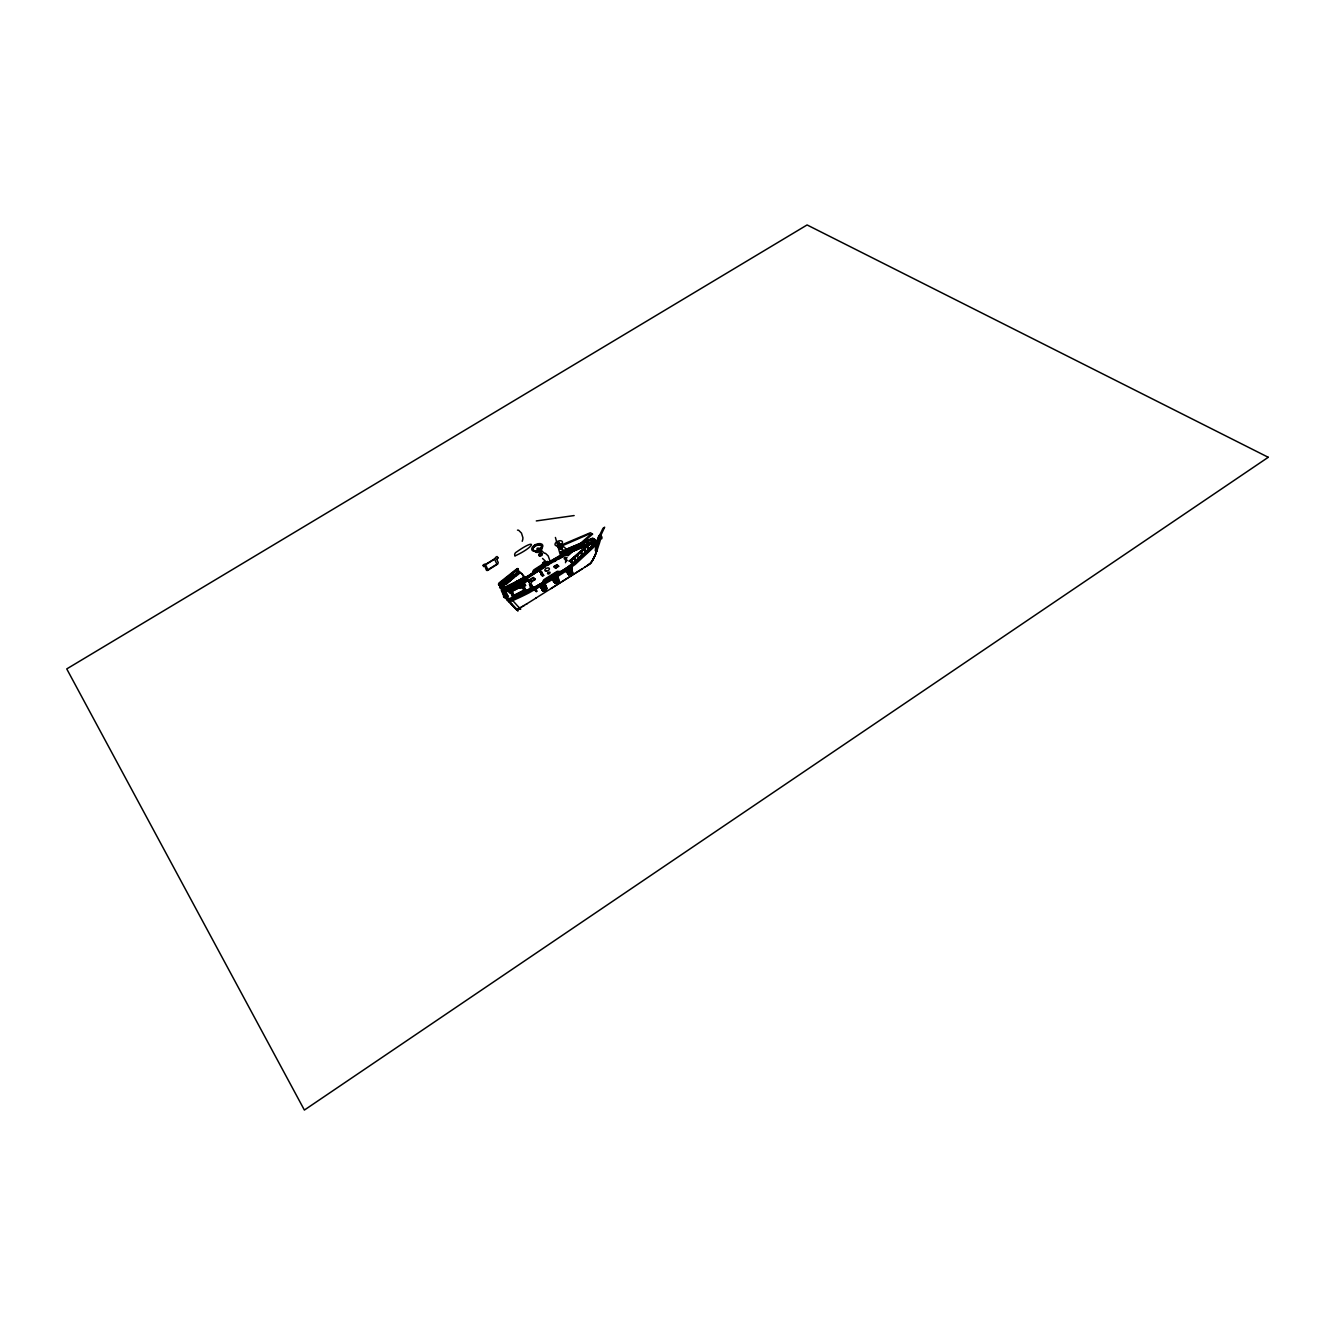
<?xml version="1.0" encoding="UTF-8"?>
<svg xmlns="http://www.w3.org/2000/svg" width="1335" height="1335" viewBox="0 0 1335 1335"><rect width="100%" height="100%" fill="white"/><g stroke="black" fill="none" stroke-linecap="round" stroke-linejoin="round"><path stroke-width="1.5" d="M509.019 589.286L508.468 589.519A27.05 15.486 -25 0 1 507.183 590.07L504.263 589.286M498.606 584.43L498.94 583.028L515.627 569.828A21.861 12.632 -24.5 0 1 516.478 569.194L516.595 569.111A8.577 4.923 -24.6 0 1 517.179 568.71L517.663 568.543A1.719 0.985 -24.6 0 1 518.197 568.877L517.513 569.678A28.285 16.421 -24.5 0 0 516.311 570.512L515.944 570.796A76.028 44.973 -24.2 0 0 511.906 573.917L508.952 576.336A96.42 53.283 -25.5 0 1 506.799 578.055L500.308 583.228L500.942 584.997A48.561 27.918 -24.1 0 0 501.91 586.198L503.445 587.567A3.454 2.002 -25 0 0 503.846 587.7L508.635 585.932A101.66 56.27 -24.9 0 0 512.39 584.079A69.203 38.849 -24.9 0 0 514.809 582.828L525.589 577.187A1.836 1.068 -24.6 0 1 526.257 577.154L514.826 583.846A70.805 39.733 -24.8 0 1 512.456 584.98L504.647 588.501A2.286 1.318 -25.1 0 1 504.179 588.652C496.32 583.962 519.532 576.386 519.999 572.148L519.031 571.413L507.166 580.441M500.575 585.631L499.44 584.78M528.96 590.02L528.86 589.269A2.887 2.336 -29.3 0 0 528.326 589.519L527.826 590.737A2.169 1.752 -29.2 0 1 526.908 591.288L526.691 591.538M596.895 545.598L596.895 544.463L596.645 550.42A14.602 11.498 -48.1 0 1 596.528 551.121L595.927 553.408A19.608 15.469 -48.1 0 1 595.577 554.309A29.22 23.129 -47.9 0 1 595.16 555.327L593.241 558.764L594.876 555.944A32.724 25.916 -47.8 0 0 595.577 554.309L595.794 553.741M514.175 596.778L511.472 590.587L521.368 585.715C529.544 592.94 521.902 591.789 523.02 591.689M518.297 583.195L516.678 583.979L517.529 582.794A1.702 1.285 -59.8 0 0 518.013 581.993L518.13 581.81M523.52 592.573L521.918 593.691L530.028 589.336L527.926 591.021A2.169 1.752 -29.2 0 1 527.025 591.505L524.855 592.74M515.327 596.495L516.478 595.577M588.919 542.761L587.5 542.978M504.68 592.022L505.281 593.558A20.793 12.065 -24.7 0 0 505.982 594.359L506.849 595.243A27.718 16.087 -24.5 0 0 507.734 596.011L506.666 597.162C508.335 593.324 497.621 591.205 503.328 589.152M521.885 594.108L521.284 594.392A137.588 75.745 -24.8 0 1 517.146 596.378L510.37 598.964M515.977 596.027L516.094 596.311A2.069 1.669 -28.6 0 1 515.944 596.795L510.437 599.515L507.517 599.148M578.722 546.582L580.208 546.566L579.24 545.815M575.702 548.385L574.167 548.101M596.879 546.683L596.795 548.668A23.129 18.256 -47.9 0 1 596.645 550.42A14.668 11.564 -48.1 0 1 596.511 551.221L595.927 553.408M541.977 574.784L539.607 570.279L541.209 572.331A5.857 1.101 58 0 1 541.76 573.483L541.86 573.733A25.482 4.823 57.8 0 0 542.11 574.317L542.611 575.418L541.91 574.451A25.482 4.823 57.8 0 1 541.66 573.85L541.559 573.616A5.857 1.101 58 0 0 541.059 572.548L539.574 570.879M513.308 587.283L513.524 586.249M522.235 580.508L526.123 576.837A1.836 1.068 -24.6 0 0 525.439 576.87L515.026 582.31A48.761 27.601 -24.9 0 1 512.84 583.445L509.102 585.314A8.861 5.14 -24.9 0 0 507.934 585.998C508.969 593.641 523.303 580.191 527.742 579.44L532.732 589.219L513.007 598.914M523.854 586.048L523.921 586.466A10.063 8.16 -29.7 0 0 524.104 586.983L524.238 587.3A15.319 12.432 -29.9 0 0 524.638 588.184L524.839 588.551A12.632 10.246 -28.7 0 1 525.206 589.302A12.632 10.246 -28.7 0 1 525.656 590.12L525.022 591.572L517.947 595.06A25.131 20.209 -28.9 0 0 516.511 595.827L515.761 596.111M524.321 586.866L524.388 587.283A10.063 8.16 -29.7 0 0 524.572 587.8L524.688 588.118A15.336 12.432 -29.9 0 0 525.106 589.002L524.805 590.587L517.496 594.242A25.115 20.209 -28.9 0 0 516.044 594.993L515.293 595.427A12.415 10.096 -28.7 0 1 513.841 596.178L513.574 596.244A1.719 1.385 -28.7 0 1 512.69 596.294L512.34 596.044A7.025 5.69 -28.9 0 1 511.806 594.959L511.956 594.959M502.911 586.449L503.395 585.314A3.471 2.637 -59.4 0 1 504.146 584.647C508.368 585.948 518.147 568.209 522.018 574.2A9.345 5.39 -24.4 0 0 522.302 574.667L523.253 575.702A33.859 19.574 -25.3 0 1 524.038 576.67L522.652 578.923A29.253 16.704 -24.7 0 1 521.117 579.807L515.343 582.995A48.744 27.601 -24.9 0 1 513.157 584.129L509.419 585.998A8.861 5.14 -24.9 0 0 508.251 586.682C506.115 589.202 512.59 590.521 513.775 587.5M542.144 573.633L540.592 572.181L542.177 573.7A12.082 2.286 57.9 0 1 541.61 572.465L541.476 572.148A9.662 1.819 57.9 0 1 541.276 571.647L540.074 570.779L540.658 571.947A9.662 1.819 57.9 0 0 540.909 572.415L541.059 572.798A12.082 2.27 57.9 0 0 541.576 573.933L542.527 574.451M515.11 584.496L515.977 585.281L516.144 583.929A12.299 9.328 -60 0 0 517.363 582.995L517.346 583.061M563.887 553.908C566.741 553.574 561.334 555.827 562.719 554.242M521.534 593.174L519.499 595.06A65.549 37.196 -24.9 0 1 516.762 596.445L512.824 597.763M520.433 593.975L521.351 593.14M515.026 585.147L518.047 583.378M515.861 584.68L515.577 585.181A4.205 2.436 -24.8 0 0 514.526 585.664L514.659 585.881A4.205 2.436 -24.8 0 1 515.711 585.498L527.375 579.924L506.249 590.721A2.753 1.602 -25 0 1 505.514 590.754L501.276 586.949A2.47 1.418 -25.1 0 1 501.476 586.315C507.016 584.313 516.178 569.177 521.718 573.516A9.345 5.39 -24.4 0 0 522.002 573.983L522.936 575.035A33.876 19.558 -25.3 0 1 523.737 575.986L522.352 578.239A29.253 16.688 -24.7 0 1 520.817 579.123L514.676 582.511A69.203 38.832 -24.9 0 1 512.239 583.762A101.677 56.27 -24.9 0 1 508.485 585.614L503.829 587.417A3.454 2.002 -25 0 1 503.295 587.25L502.06 586.516A48.561 27.918 -24.1 0 1 501.059 585.448L500.458 583.545L506.95 578.372A96.404 53.3 -25.5 0 0 509.102 576.653L512.056 574.234A76.028 44.989 -24.2 0 1 516.078 571.113L516.445 570.829A28.285 16.421 -24.5 0 1 517.646 569.995L518.38 569.327A1.719 0.985 -24.6 0 0 517.897 568.877L517.396 568.977A8.577 4.923 -24.6 0 0 516.745 569.428A21.844 12.632 -24.5 0 0 515.777 570.145L498.606 584.313M496.904 559.332L496.987 559.765A9.796 7.893 -45.7 0 0 497.171 560.266L497.304 560.583A14.902 11.998 -46 0 0 497.705 561.451L497.905 561.818A12.315 9.929 -44.8 0 1 498.255 562.569L497.721 564.071L491.28 568.076A24.497 19.574 -44.7 0 0 489.962 568.927L489.277 569.411A12.098 9.779 -44.9 0 1 487.942 570.262L487.709 570.362A1.669 1.352 -44.8 0 1 486.874 570.462L486.641 570.329M592.924 540.224L569.327 561.151L593.908 540.441L591.772 538.789L593.124 540.859L591.639 540.375M593.191 541.96L594.893 541.092A4.405 2.553 -22.9 0 1 595.811 540.892L597.179 542.077A4.405 2.536 -23 0 1 596.745 542.711L595.243 544.229M594.793 541.927L594.409 541.376M594.375 544.079L596.712 541.259L596.445 548.752A18.89 14.902 -48 0 1 596.178 551.305A15.152 11.948 -48.1 0 1 595.443 553.925L595.26 554.392A28.235 22.328 -47.9 0 1 594.793 555.51L594.476 556.228M590.571 544.513L592.139 544.363L590.604 544.046M588.668 547.7L587.233 547.7L588.051 546.849M519.465 593.708L518.564 594.993L519.232 594.325M521.434 581.025L522.803 580.525M546.332 588.935L544.88 588.368L543.695 590.27L545.314 590.888L546.566 588.835L544.413 589.386L545.314 590.571L546.382 588.952L544.864 590.754L544.213 589.286L546.415 589.119M581.977 553.558L581.71 552.657M585.614 550.053L584.53 550.738L584.246 549.77M535.085 587.784L522.519 593.891L521.551 593.024M577.805 556.862L577.271 556.011M556.745 583.045C560.083 579.34 556.778 584.713 557.229 581.509C562.118 580.725 552.823 584.73 557.863 582.394M574.551 559.565L574.317 558.497M575.619 559.181L574.267 558.547M570.646 561.768L571.013 562.285M572.264 561.801L570.996 561.251M569.778 574.267C570.429 571.347 568.877 575.852 571.213 574.617C575.552 569.144 564.638 576.32 566.307 570.412L570.212 567.959C573.8 570.329 566.224 570.596 567.992 573.967M571.38 573.9L570.112 574.117L572.198 573.032M512.256 587.7L512.156 586.632A19.024 10.997 -24.5 0 1 511.739 586.065L511.705 585.998M571.38 574.083C567.926 575.402 574.267 571.497 570.696 572.915M571.714 569.528L571.914 571.463L569.644 574.284L571.747 573.933L572.081 572.415L570.879 572.798M527.876 590.203L528.443 589.72A2.887 2.336 -29.3 0 1 528.977 589.486L528.994 589.252M544.079 590.17C547.667 586.616 543.629 592.974 544.279 589.202M503.929 596.261L504.163 596.611A20.592 11.948 -24.7 0 0 504.547 596.995L508.852 600.383L513.074 598.864M541.943 573.766L541.693 572.882M556.595 579.49L556.061 580.491M556.478 582.878L556.595 582.127M526.874 579.29L525.356 579.006M556.261 582.861C556.228 578.773 560.884 582.01 557.012 583.078M526.507 591.372L527.025 590.554M568.443 570.879L568.51 572.181M518.581 571.013L518.214 571.413M570.012 570.579L570.279 571.046M514.192 585.347L515.477 584.396A24.931 18.69 -59.3 0 0 514.242 585.297L510.421 588.051L511.121 589.553L520.95 584.747L520.333 582.894L510.12 587.717M504.196 584.697L501.793 586.983A2.47 1.418 -25.1 0 0 501.593 587.634L505.832 591.438L528.66 580.341M505.731 589.82L504.88 588.952M508.184 578.973L508.018 577.888M550.037 578.489L526.658 591.672L510.02 599.231A7.409 4.322 -25.2 0 0 509.386 599.081L509.236 598.914A25.482 14.819 -24.6 0 1 508.168 598.013C506.299 593.858 502.728 595.41 506.466 598.514M516.094 596.361L515.977 596.144A2.069 1.669 -28.6 0 1 515.827 596.578L515.894 596.912M597.196 546.032L597.379 544.83A5.824 4.572 -48.8 0 1 597.613 543.996L598.113 542.811A7.943 6.258 -48.7 0 0 598.714 540.859A5.757 4.539 -48.7 0 0 598.764 540.391L599.966 536.703A2.336 1.836 -49 0 1 600.55 536.42L601.735 536.737A4.022 3.171 -48.9 0 1 601.968 537.07L601.818 538.639L600.383 539.073A2.753 2.169 -48.9 0 1 600.433 539.69L599.281 543.645A36.813 28.602 -49.4 0 0 598.614 545.581L596.595 551.772L596.545 550.087A26.934 21.01 -49.2 0 1 596.895 547.901L596.929 547.7A15.069 11.881 -48.3 0 0 597.129 546.599M566.808 551.872L565.322 552.273L568.042 552.106M595.71 545.347L597.212 543.829A4.405 2.536 -23 0 0 597.646 543.195L596.845 542.761L596.895 544.53L596.478 541.059L596.862 543.161L594.993 545.03A126.341 69.77 -24.3 0 1 593.04 546.933L577.187 561.267L564.705 570.479A215.119 114.66 -24.7 0 1 555.16 576.553L528.51 591.722A136.721 75.344 -24.7 0 1 517.763 596.979L509.369 600.433L509.82 599.665M518.013 595.427L517.98 594.392M503.529 595.176L503.545 596.561L507.484 599.432M516.745 595.961L517.763 595.76M498.472 584.079L498.956 584.897M571.363 574.217L571.964 572.882M580.675 552.89L581.192 553.775M506.299 582.661L508.234 581.125A96.287 53.35 -25.5 0 0 510.387 579.423L513.341 577.004A75.928 45.04 -24.2 0 1 517.363 573.866L517.73 573.599A28.252 16.437 -24.5 0 1 518.914 572.748L519.615 571.964A1.719 0.985 -24.7 0 0 519.165 571.647L518.664 571.747A8.561 4.939 -24.6 0 0 518.013 572.198L517.897 572.264A21.827 12.649 -24.5 0 0 517.045 572.915L500.275 586.215L499.991 587.767A20.659 11.915 -24.7 0 0 500.391 588.168L504.83 591.555A5.907 3.404 -25.1 0 0 506.633 590.938L511.806 588.735M554.709 580.024L555.577 578.889M568.493 571.03L568.076 572.131M510.02 599.231L509.703 598.38M515.477 596.211L515.711 596.111A12.415 10.096 -28.7 0 1 514.292 596.995M528.777 590.254L528.793 590.137A1.886 1.519 -29.3 0 0 530.145 589.619L531.347 589.202M539.69 570.262L545.381 566.424M509.286 578.539L508.018 577.921M499.373 585.214L500.775 584.713M514.292 586.949L514.225 586.866A1.869 1.418 -60 0 0 515.293 585.898L515.093 584.864L511.372 588.051M517.112 581.409L517.096 581.476A1.702 1.285 -59.8 0 1 516.628 582.277L516.545 582.36A12.299 9.328 -60 0 1 515.227 583.395L514.693 583.779M515.544 585.381L516.311 584.446M561.635 553.491C566.741 554.275 560.567 552.907 566.707 552.506M601.284 537.621L600.233 538.405L601.084 537.755M547.45 573.182C548.168 576.286 552.657 570.379 548.084 572.515M546.165 589.569L544.263 590.637M510.27 599.448L509.386 598.631M525.439 591.171L525.606 590.921A3.471 2.82 -29.2 0 1 526.39 590.254M541.61 573.583C538.589 568.226 541.726 574 541.426 573.199C541.426 572.882 540.542 571.046 540.992 573.316M517.746 594.709L518.831 594.125M522.219 541.276L522.636 539.974A9.145 7.376 -46.5 0 0 522.886 537.621L521.484 533.116L518.698 530.312A4.205 3.388 -46.8 0 0 517.496 530.145M520.967 593.875L520.75 594.259A2.603 2.119 -28.9 0 1 519.232 594.976L519.348 595.176A2.603 2.119 -28.9 0 0 520.8 594.509L520.967 594.325M508.652 600.566C501.91 600.8 521.017 598.364 523.554 592.89M527.909 590.521L527.358 591.322A150.087 82.186 -24.8 0 1 524.355 592.873L523.053 593.524M541.042 572.064L540.408 572.498M541.61 573.466L540.708 572.632A9.662 1.819 57.9 0 1 540.525 572.114L540.859 572.715M524.321 592.423L524.355 592.339A3.922 3.187 -29.1 0 0 526.107 591.605L525.99 591.372M511.388 587.851L512.506 587.45L510.988 586.165A14.668 8.494 -25.2 0 0 510.738 585.798L509.519 585.948M539.841 550.12L537.204 550.788M569.995 550.053L571.363 550.554M561.651 553.524L563.17 553.474M540.742 572.398L540.391 571.23M532.765 588.134L532.365 588.652M575.602 559.231L574.768 559.599M594.726 556.278L594.242 557.279M510.688 588.051L512.306 587.867L505.264 590.504A3.454 2.002 -25 0 1 504.747 590.337L503.345 589.286A48.494 27.952 -24.1 0 1 502.361 588.218L501.743 586.299L507.7 581.593M483.237 565.439L483.554 566.591A4.522 3.655 -44.8 0 0 484.121 566.257L484.238 566.19M509.62 580.074L508.652 579.79L510.571 579.307M514.292 577.204L514.325 577.12A2.536 1.919 -59.9 0 1 516.278 575.352M594.092 557.596L593.574 558.597M508.935 591.105L509.236 592.256A4.639 3.771 -28.6 0 0 509.853 591.972L509.987 591.906M509.386 591.922L509.686 593.09A4.639 3.771 -28.6 0 0 510.304 592.79L510.437 592.74M512.974 597.112L512.356 597.179M600.833 537.421L600.817 536.086A4.022 3.171 -48.9 0 0 600.6 535.736L599.415 535.435A2.336 1.836 -49 0 0 598.831 535.702L597.613 539.407A5.74 4.539 -48.7 0 1 597.563 539.874A7.927 6.258 -48.7 0 1 596.962 541.81L596.478 543.011A5.807 4.572 -48.8 0 0 596.244 543.829L595.977 545.598A15.052 11.881 -48.3 0 1 595.794 546.699L595.76 546.899A26.917 21.01 -49.2 0 0 595.41 549.086L595.41 550.771L597.479 544.58A36.779 28.602 -49.4 0 1 598.147 542.644L599.298 538.689A2.753 2.169 -48.9 0 0 599.248 538.072L600.149 536.637M593.174 558.881L593.224 558.798A27.034 21.377 -47.8 0 1 592.273 560.5L592.156 560.683A27.317 21.61 -47.8 0 1 591.238 562.118L591.121 562.285A10.513 8.26 -47.9 0 1 590.187 563.52M593.524 558.697L593.508 558.731A27.034 21.36 -47.9 0 1 592.64 560.316L592.506 560.5A27.317 21.594 -47.9 0 1 591.605 561.935L591.455 562.152A13.133 10.33 -48 0 1 590.988 562.786L584.647 567.342M533.75 587.951L533.866 586.983M510.721 588.134L511.539 587.45M584.73 544.78L583.328 544.713M544.53 589.269L544.279 590.17M577.287 556.044L578.038 555.677M525.072 592.506L532.248 588.051M503.929 595.36L504.88 594.642M532.098 585.781L530.012 586.816M526.858 591.322L533.299 588.518L533.666 587.166M533.633 588.118L534.968 587.567M591.171 562.235L591.605 561.935A28.302 22.378 -47.8 0 0 592.623 560.299A26.934 21.293 -47.9 0 0 593.508 558.731M506.032 596.778L506.149 596.445A7.359 4.272 -25.3 0 0 505.965 595.927M542.711 587.216L542.227 588.051M556.578 581.843L557.813 580.825M513.391 586.699L514.609 585.748M508.435 589.402L509.92 588.702A101.543 56.337 -24.9 0 0 513.675 586.866L514.125 587.317M596.361 541.059L592.473 541.943L593.324 542.394M515.143 596.144L516.278 595.543M578.556 558.531L596.328 542.11L594.526 543.912A126.391 69.737 -24.3 0 1 592.556 545.815L589.186 548.985M505.648 589.886L504.964 589.953A25.582 14.768 -24.5 0 1 504.013 589.152L503.479 588.635M570.128 572.915L571.997 572.381M519.248 582.744L518.798 583.228A4.022 3.037 -60.2 0 1 518.297 583.695L518.08 583.579M494.834 558.531L495.218 558.03A5.106 4.105 -45.4 0 1 496.169 556.962A3.404 2.737 -45.4 0 1 497.104 556.545L498.189 557.83M531.714 588.902L531.58 588.985A3.354 2.72 -29.4 0 1 530.896 589.236L529.928 589.085M522.719 580.274L524.121 578.739M513.675 596.411L513.708 596.378A1.952 1.585 -28.6 0 1 512.924 596.879M505.097 595.443L503.929 597.346L505.03 597.546M514.592 584.88L515.811 584.513M588.718 542.21L587.367 542.711M522.202 585.848L522.552 585.464A5.24 4.255 -29.3 0 1 523.604 584.48A3.504 2.837 -29.3 0 1 524.622 584.129L525.74 585.464M509.503 598.848L511.539 599.065M526.724 579.59L525.923 579.757M505.514 595.66L505.631 595.41A7.359 4.272 -25.3 0 0 505.431 594.826M531.864 589.085L531.697 589.202A3.354 2.72 -29.4 0 1 531.013 589.453L530.896 589.236M525.289 584.647L524.288 583.278A3.488 2.837 -29.3 0 0 523.186 583.695A5.24 4.255 -29.3 0 0 522.102 584.647L521.568 585.197M594.793 544.647L574.751 563.27M595.277 545.765L575.252 564.388L565.206 571.597A215.035 114.727 -24.7 0 1 555.66 577.671L529.01 592.84A136.654 75.377 -24.7 0 1 518.264 598.097C516.762 598.647 507.433 603.654 508.251 600.783M592.89 545.448L590.053 548.068M595.493 543.712L596.812 541.66M565.823 561.434L565.489 562.702M590.42 547.75L571.997 564.021A54.218 30.838 -24 0 1 568.042 566.908L543.228 582.594A137.839 75.861 -24.7 0 1 537.588 585.831L531.03 589.369M583.679 553.942L586.082 551.722M585.614 552.156L587.166 550.738M595.093 544.079L569.161 567.141L521.651 594.876M583.829 553.791L579.891 557.379M580.491 556.828L577.538 559.515M578.739 558.43L566.274 568.426M529.628 584.897L529.628 584.897A18.94 11.014 -24.2 0 0 530.012 585.448L529.845 585.097A18.94 11.014 -24.2 0 1 529.511 584.647L529.745 584.68A4.189 2.436 -24.5 0 1 530.763 584.179L531.247 584.346A14.602 8.494 -24.8 0 1 531.514 584.713L531.697 584.98M569.177 560.8L570.412 561.117L594.843 539.507L592.673 538.139L565.94 549.453M569.327 561.151L570.579 561.468L594.843 539.507M514.409 585.748L514.459 585.982A19.007 11.014 -24.5 0 0 514.776 586.432L515.043 586.783A19.007 11.014 -24.5 0 1 514.609 586.315L514.626 585.898M517.012 585.398L517.112 585.331A4.205 2.436 -24.8 0 1 518.13 584.813L518.614 584.98A14.652 8.494 -25.1 0 1 518.881 585.347L518.931 585.431M575.085 561.718L571.597 564.688A46.391 26.483 -24 0 0 573.766 562.869M508.118 586.198L508.234 586.132A4.222 2.436 -25 0 1 509.252 585.614L509.736 585.781A14.685 8.494 -25.3 0 1 509.987 586.148L510.637 587.116M509.119 586.215L509.236 586.132A4.222 2.436 -24.9 0 1 510.254 585.631L512.306 584.663A70.822 39.733 -24.8 0 0 514.676 583.529L521.451 580.074M509.286 586.566L509.403 586.482A4.222 2.436 -24.9 0 1 510.421 585.965L510.905 586.148A14.668 8.494 -25.2 0 1 511.155 586.516L509.252 588.034M511.705 585.831L511.822 585.748A4.205 2.436 -24.9 0 1 512.84 585.247L513.324 585.414A14.668 8.494 -25.2 0 1 513.574 585.781L514.225 586.866M511.872 586.182L511.973 586.098A4.205 2.436 -24.9 0 1 513.007 585.581L513.474 585.765A14.668 8.494 -25.2 0 1 513.741 586.132L513.741 586.432M529.945 589.052L530.212 589.82A1.886 1.519 -29.3 0 1 528.96 590.37M520.834 581.676L520.55 581.593A3.888 2.937 -60.3 0 1 519.866 582.11L519.699 582.06M509.703 599.265L508.852 599.115M590.02 563.837L588.184 565.022M505.798 594.726L504.513 596.278M512.29 590.087L513.741 588.885M575.485 562.719L572.481 565.139A54.184 30.855 -24 0 1 568.543 568.026L543.745 583.712A137.789 75.911 -24.7 0 1 538.088 586.949L510.704 600.55M512.106 578.055L512.99 577.287A2.653 2.019 -59.9 0 0 513.374 576.687L513.424 576.603A2.536 1.919 -59.9 0 1 515.36 574.834M513.024 578.589L513.908 577.821A2.653 2.019 -59.9 0 0 514.275 577.204M522.536 580.758L520.483 582.11M497.872 558.113L497.555 558.364A1.836 1.485 -45.4 0 0 496.787 559.131M514.976 587.15L521.902 581.659A114.343 69.303 -23.8 0 1 525.84 578.722L526.057 578.572M511.005 586.616L513.341 584.78A24.914 18.69 -59.3 0 1 514.292 584.062M494.501 558.881L488.844 562.436M506.482 580.975L505.898 581.459A66.7 39.433 -24.5 0 0 504.129 582.911L502.394 584.396A11.097 6.425 -25 0 0 499.574 587.233M510.738 580.425L509.386 581.509M513.942 584.196L509.236 587.867A69.871 41.585 -24.5 0 0 508.802 588.218M512.824 587.967L513.741 587.75A70.722 39.783 -24.8 0 0 516.111 586.616L527.542 579.941A1.836 1.068 -24.6 0 0 526.858 579.974L515.427 585.915M518.147 585.314L522.135 582.177A114.309 69.303 -23.8 0 1 526.09 579.256L539.607 570.128M511.171 587.433L510.804 588.101M520.7 582.227L516.695 585.398M507.884 588.551L513.358 584.279M504.864 596.178L505.998 596.662A41.502 24.047 -24.3 0 0 506.566 597.079M518.414 585.347L524.071 581.009L523.103 580.258L515.093 586.315M514.926 583.445L517.813 583.211M512.907 587.917L512.423 586.983M516.161 585.698L528.226 576.803A153.725 94.635 -23.5 0 1 533.449 573.232L556.144 559.231M570.829 565.272L570.763 565.339A35.11 20.142 -23.9 0 1 569.244 566.44L569.244 566.44A33.475 19.207 -23.8 0 0 570.546 565.489L570.98 565.156M596.511 541.493L572.765 551.355A66.917 39.683 -23.5 0 0 569.06 553.04L547.3 565.222M520.85 583.645L518.431 585.114A4.205 2.436 -24.8 0 0 517.796 585.381M520.767 581.142L522.285 580.041M556.895 581.125L558.33 581.209M524.071 578.672L521.384 580.692M522.853 581.025L524.588 579.774M525.907 578.589L545.147 565.89M512.473 597.396L513.141 597.112A1.719 1.385 -28.7 0 0 514.025 597.062L514.275 596.979M526.34 578.539L543.479 567.091M534.784 587.567L533.75 586.783M525.823 577.421L524.939 577.871L527.592 576.186M525.206 577.972L544.229 565.256M571.964 562.252L570.729 562.035M589.836 563.987L588.768 564.655M526.891 576.82L541.86 566.808M519.932 581.659L518.731 581.91A1.786 1.352 -60.3 0 0 519.348 581.509L520.283 581.092M568.159 567.125L563.704 570.095M524.939 584.914L524.672 585.08A1.886 1.535 -29.3 0 0 523.737 585.831M525.406 585.731L525.055 585.948A1.886 1.535 -29.3 0 0 524.204 586.649M546.449 565.156L550.804 562.352L547.016 565.69M513.074 586.249L513.324 586.132M555.293 575.735L561.184 572.048L555.877 576.286M545.598 566.607L533.666 573.866M553.741 576.753L552.123 577.821M554.325 577.304L543.896 583.662M521.267 585.431L512.156 589.87A2.687 2.186 -28.7 0 1 511.372 589.953L511.288 589.97A2.57 2.086 -28.6 0 0 508.752 590.988M521.735 586.249L518.748 587.684L521.618 586.098L521.301 585.147L515.076 588.451M541.059 568.66L542.678 567.609M517.196 582.894L516.728 581.359M566.374 568.293L561.201 571.68M550.487 578.873L543.278 583.061M540.258 569.177L533.099 573.316M587.417 565.523L588.551 564.839M541.776 566.674L543.495 565.556M545.648 564.355L548.351 562.636M586.432 566.157L587.784 565.339M581.71 569.194L585.715 566.624M564.171 569.711L559.749 572.582M550.971 588.585L581.76 569.127M535.685 598.23L582.127 568.927M526.257 604.171L536.053 598.047M549.202 562.102L555.477 558.264M542.561 576.103L543.662 575.418L542.327 573.917C539.407 574.701 544.63 577.371 541.226 574.601M553.958 566.524L555.527 567.992L558.547 566.09L555.677 568.36L553.958 566.524L556.962 564.638L558.547 566.09M554.092 578.072L556.712 576.436C562.002 579.14 552.557 586.265 552.773 578.906L554.442 582.41M542.16 590.07L540.959 587.133L545.014 584.58L546.082 585.848L547 588.618L542.945 591.155L540.508 586.599C541.426 592.339 549.102 587.517 544.446 584.113L547 588.618M553.241 579.44L557.279 576.904L558.347 578.155L559.231 580.925L555.193 583.462L553.241 579.44L555.193 583.462M566.774 570.946L570.796 568.41L572.732 572.448L568.71 574.968L566.774 570.946L569.111 572.114M542.427 588.034L543.228 590.704L541.443 587.283L544.763 585.197L546.532 588.635L544.763 585.197M553.708 579.574L555.477 583.011L553.708 579.574L557.012 577.504L558.781 580.942L557.012 577.504M570.529 569.027L567.241 571.096L568.994 574.517L568.309 572.331L571.614 570.279L570.529 569.027L572.281 572.448L571.614 570.279M542.945 591.155L542.027 588.401L546.082 585.848M554.309 580.692L558.347 578.155M568.71 574.968L567.842 572.198L571.881 569.661M541.443 587.283L542.511 588.551L545.815 586.466M555.794 580.508L554.876 580.842L558.08 578.756M544.029 588.268L545.481 587.367M554.409 581.76L555.443 581.109M556.061 580.708L557.713 579.674M567.909 573.266L571.213 571.213M541.877 589.886L545.932 587.35L545.014 584.58M554.125 582.193L558.163 579.657L557.279 576.904M567.642 573.716L571.664 571.196L570.662 568.293M527.058 603.72L516.545 609.861L508.668 601.484M522.97 606.223L524.321 605.439M543.996 564.254L535.752 569.511A15.753 12.466 -46.1 0 0 534.133 570.679L533.366 571.931A7.526 5.974 -46.4 0 0 533.549 573.399L533.583 573.583M504.98 592.673L502.945 593.958L501.292 590.437M540.508 570.996L540.642 572.281M505.014 593.641L506.449 592.74L507.166 594.275M541.126 571.58L540.859 571.43M529.494 579.757L533.266 577.404L535.051 579.14L531.53 582.027L529.494 579.757L531.53 582.027M541.309 572.114L541.526 573.065L541.092 572.248M529.745 580.291L533.499 577.938L535.302 579.674M554.108 566.891L557.129 565.005L558.697 566.474M531.28 581.493L535.051 579.14M541.409 575.001L542.511 574.317L543.662 575.418M542.394 575.719L543.495 575.018M520.25 607.926L521.701 607.075M544.012 563.353L535.185 568.977A15.753 12.466 -46.1 0 0 533.566 570.145L532.782 571.497A7.526 5.974 -46.4 0 0 532.982 572.865L533.015 573.049M561.451 571.413L558.18 573.549M569.327 572.164L568.86 572.348M519.398 608.46L520.617 607.742M546.549 564.922L558.23 557.863A56.203 33.158 -23.6 0 1 562.702 555.493L568.827 552.49A66.934 39.683 -23.5 0 1 572.531 550.821L590.07 543.629A139.808 85.507 -23.2 0 1 592.924 542.511L595.827 541.493M559.882 572.398L556.879 574.35M541.743 587.784L545.715 585.331M554.108 580.158L558.097 577.855M558.147 573.466L539.891 584.413M518.748 608.843L519.766 608.276M554.809 575.619L549.503 578.806M545.347 563.42L548.084 561.968M554.325 561.568L555.861 560.65M519.115 608.677L517.68 609.478M523.053 591.939L524.238 591.455L514.242 596.461L513.791 595.627L523.687 590.754L524.154 591.572M488.61 562.569L486.107 564.004A2.62 2.119 -44.9 0 1 485.456 564.121A2.503 2.019 -44.8 0 0 483.053 565.322M518.648 608.96L517.096 609.678L518.047 609.294M511.388 587.283L511.639 587.25M554.492 560.166L566.374 553.741L594.776 541.643M545.431 562.502L547.667 561.367M512.857 588.451L507.133 588.034L516.228 586.649M507.367 588.418L514.275 587.667M557.129 557.296L557.863 556.879A34.627 20.225 -23.7 0 1 559.582 555.944L560.55 555.443A44.856 26.333 -23.7 0 1 562.569 554.492M556.278 559.115L563.053 555.51M534.417 587.517L538.756 585.064M591.021 543.796L593.608 542.844M580.842 552.74L581.86 552.74M575.352 548.902L564.171 553.608M527.075 590.037L526.524 590.47A3.471 2.82 -29.2 0 0 525.74 591.138L526.04 591.572M557.329 582.427L556.528 582.944M522.052 586.766L523.67 590.287L515.277 594.676M557.446 581.075L558.197 581.142M569.094 570.395L569.294 570.462M600.316 537.988L599.298 537.554L599.949 536.753M526.724 581.342L527.609 580.525L513.558 587.617M526.14 581.643L506.566 591.405A2.753 1.602 -25 0 1 505.832 591.438L504.914 591.472M521.885 587.267L520.533 586.749M566.04 560.049C563.52 561.968 569.127 560.6 566.641 559.882M484.505 566.023L484.905 566.123A5.106 4.122 -44.5 0 1 485.089 566.624L485.189 566.941A9.745 7.86 -45.2 0 0 485.339 567.408L486.007 569.161A6.842 5.524 -45 0 0 486.541 570.245M526.157 591.906L516.962 596.378M519.932 587.216L511.756 590.838A2.57 2.086 -28.6 0 0 509.202 591.805M522.636 594.108L509.486 600.216M519.198 587.317L515.46 589.119M521.284 594.392L519.515 595.26A116.896 64.931 -24.8 0 1 515.143 597.296M562.469 554.392L553.057 559.665A257.855 165.39 -22.7 0 0 550.087 561.451L549.503 561.267M515.377 586.198A65.782 37.063 -24.9 0 1 512.623 587.584L512.106 587.6M530.245 587.183L532.081 586.299L531.647 585.464L532.081 586.299M521.384 595.026L517.146 597.062M511.856 590.037L514.142 595.977L524.004 591.238L523.67 590.287M514.342 595.126L514.192 596.011M513.625 589.219L514.809 588.652M514.075 590.037L515.277 589.486M545.197 588.752L546.098 588.668M513.858 590.153L512.607 590.687A2.687 2.186 -28.7 0 1 511.822 590.788L511.505 590.203M513.107 588.051L511.705 588.702M508.068 586.616L504.647 588.134A2.286 1.318 -25.1 0 1 504.029 588.334L504.797 587.901L503.579 588.385M516.111 597.513L510.821 599.849M517.363 570.412L518.464 570.596M591.906 540.158L592.823 540.391M571.13 550.738L592.206 542.06M594.375 542.444L595.377 542.21A4.405 2.553 -22.9 0 1 596.278 542.01L597.179 542.31L596.011 542.627M584.53 549.636L585.498 549.853M505.815 591.405L505.364 591.355M564.655 554.709L566.707 553.808M591.372 539.473L560.95 553.174L591.622 539.791M511.756 598.731L512.139 598.564A4.272 3.454 -28.5 0 0 513.024 598.097L512.623 598.38A26.95 15.536 -25 0 1 511.338 598.931L510.103 599.415M567.892 553.307L575.602 550.103M594.993 539.857L592.823 538.489L560.199 551.889L560.95 553.174M568.727 551.822L570.679 550.788M585.798 546.666L587.634 545.915M574.35 548.818L592.623 541.943M579.473 548.535L589.72 544.43M576.153 549.953L578.439 549.052M513.04 597.095L512.79 596.862A7.025 5.707 -28.9 0 1 512.256 595.777L512.239 595.777M510.27 591.772L510.704 591.889A5.24 4.255 -28.4 0 1 510.888 592.39L510.921 592.473M545.014 588.618L545.915 588.768M593.691 541.459L595.677 540.925L596.361 541.927L603.003 528.31L604.655 527.192L597.379 542.711L595.877 541.509M504.98 583.478L504.446 583.612A5.207 3.955 -59.4 0 0 503.228 584.046M505.982 583.962L505.464 584.113A5.207 3.955 -59.4 0 0 504.129 584.58M511.372 598.881L510.471 598.23M514.676 597.496L514.776 597.229A4.405 3.571 -28.7 0 0 515.427 596.962M509.536 599.615L505.865 597.813L508.251 600.416M524.271 592.606L524.371 592.573A3.922 3.187 -29.1 0 0 526.224 591.822M594.208 542.461L593.307 542.227M517.029 571.096L518.08 571.514M536.303 520.934L574.133 515.56M584.113 543.896L584.713 544.163M565.356 550.287L564.939 550.771M509.586 600.149L509.903 600.199A7.409 4.322 -25.2 0 1 510.437 600.45M518.431 581.793L518.514 581.793A1.786 1.352 -60.3 0 0 519.148 581.392M507.133 588.034L514.559 587.934M518.431 587.65L522.285 587.367M516.728 588.168L522.519 587.75M502.611 586.649L502.494 584.797A3.471 2.637 -59.4 0 1 503.245 584.113M517.93 583.862L517.646 583.729A1.736 1.318 -60.2 0 1 517.279 583.595M549.369 561.651L550.037 561.618M514.976 555.944C536.219 546.082 536.854 537.638 517.012 551.672A15.486 12.382 -46.1 0 0 515.41 552.807L514.659 554.142A7.393 5.941 -46.3 0 0 514.859 555.493L514.893 555.677M503.095 588.318L501.343 587.166A50.363 28.936 -24.1 0 1 498.923 584.73M503.245 588.635L501.493 587.483A50.363 28.936 -24.1 0 1 499.073 585.047L498.806 584.58M504.547 591.405L502.794 590.254A50.296 28.97 -24.1 0 1 500.375 587.817L499.857 587.116M516.111 582.127L517.012 582.644L509.937 587.483M505.531 583.545L506.449 584.079M506.449 592.74L506.332 592.657A23.93 13.851 -24.6 0 1 505.197 591.722L504.196 590.737M510.671 588.485L509.57 587.016M505.147 595.944L503.011 594.025M559.415 542.627L558.831 542.227A2.536 2.019 -47.6 0 0 557.963 542.077M507.767 599.682L506.566 598.297M560.683 544.546L563.42 547.033A2.553 2.019 -47.7 0 1 564.288 547.2L565.523 548.401A12.816 10.179 -47.2 0 1 565.99 549.236L566.507 550.854A5.607 4.456 -47.5 0 1 566.29 553.291L567.225 553.725L560.817 548.301A5.59 4.439 -47.5 0 0 561.034 545.881L560.917 545.314M571.914 571.53L570.212 567.959M566.307 570.412L567.775 571.847M539.774 548.985L544.346 553.241A4.322 3.438 -46.9 0 1 545.564 553.408L548.168 555.894L549.753 560.283A9.462 7.526 -46.6 0 1 549.503 563.236L549.069 564.572L542.544 558.464M558.38 579.957L556.712 576.436M532.732 589.219L527.742 579.44M518.597 607.275L520.667 609.361L510.688 598.33M540.825 572.498L541.376 572.782M542.644 574.651L542.728 574.133A25.482 4.839 57.8 0 1 542.411 573.383L542.31 573.149A5.857 1.101 58 0 0 541.81 572.081L541.509 571.58M540.074 571.413L540.542 571.43M514.793 607.558L517.096 609.678L511.539 604.021M509.052 601.301L512.139 604.672M507.617 600.316L503.529 595.627M510.437 588.251L508.552 587A19.04 10.997 -24.6 0 1 508.151 586.432L508.101 586.332M503.979 590.487L503.345 589.386L504.263 591.138M571.664 571.196L572.732 572.448M558.163 579.657L559.231 580.925M541.209 573.583L540.909 572.965A12.082 2.27 57.9 0 0 541.359 574.067L541.509 574.367M540.959 587.133L542.027 588.401M511.856 586.299L511.856 586.299A19.024 10.997 -24.5 0 0 512.223 586.866L512.857 587.667M509.102 586.332L509.102 586.332A19.024 10.997 -24.6 0 0 509.486 586.899L509.903 587.6M511.055 586.249L511.806 587.483M571.413 566.107L571.647 566.607A8.344 1.685 57.9 0 1 571.764 567.058L572.098 568.46M570.813 566.491L571.03 566.991A8.344 1.685 57.9 0 1 571.146 567.425L571.213 567.659M536.053 588.301L536.286 588.785A8.377 1.519 57.9 0 1 536.42 589.219L536.453 589.369M535.435 588.685L535.669 589.169A8.377 1.502 57.9 0 1 535.802 589.603L536.186 591.005M531.564 584.797L531.347 584.363A14.602 8.494 -24.8 0 0 531.096 584.012L530.746 583.795A4.189 2.436 -24.5 0 0 529.595 584.346L529.528 584.647M521.368 585.715L521.818 586.532L511.922 591.405L511.472 590.587M540.141 571.747L539.791 570.746L540.074 571.614M507.383 594.726L508.101 596.261M521.301 585.147L521.902 586.432M511.589 594.008L511.622 594.092A10.012 8.127 -29 0 1 511.439 593.541L511.338 593.224A5.24 4.255 -28.4 0 0 511.171 592.723M511.555 594.292L511.138 593.174A9.996 8.127 -29 0 1 510.988 592.723L510.955 592.64M555.41 537.454L560.35 555.076M509.252 586.649L509.319 586.799A19.024 10.997 -24.6 0 0 509.653 587.25M535.619 591.405L535.368 590.32M543.762 583.345L543.745 583.261A7.593 5.991 -46.4 0 1 543.512 581.793L544.33 580.441A15.903 12.516 -46.2 0 1 545.965 579.256L557.396 572.064L560.683 571.597L557.312 571.28L545.381 578.689A15.903 12.499 -46.2 0 0 543.745 579.874L542.978 581.125A7.593 5.991 -46.4 0 0 543.161 582.611L543.195 582.794M571.23 567.725L571.48 568.96A6.291 1.268 57.9 0 1 571.647 569.628M571.246 567.809L571.497 568.843M570.863 569.277L570.696 568.51M535.986 589.936L536.253 591.071A6.325 1.135 57.9 0 1 536.37 591.772M540.425 550.721L540.625 552.289A9.328 7.459 -46.6 0 1 540.575 553.441M540.742 553.741A1.802 1.035 -24.1 0 1 542.16 554.909A1.802 1.035 -24.1 0 1 539.373 555.961A1.802 1.035 -24.1 0 1 540.024 554.008M544.012 561.985A1.802 1.035 -24.1 0 1 545.898 562.819A1.802 1.035 -24.1 0 1 543.212 564.154A1.802 1.035 -24.1 0 1 543.445 562.269M541.142 548.017A3.571 2.036 -24.1 0 1 539.173 551.956A3.571 2.036 -24.1 0 1 535.068 550.654M535.202 544.73A4.289 3.421 -46.9 0 1 536.119 544.813M561.418 543.729A2.403 1.368 -23.6 0 1 559.882 546.349A2.403 1.368 -23.6 0 1 557.296 545.314M572.198 568.593A6.291 1.268 57.9 0 1 572.264 569.244M571.48 568.076A12.883 2.603 57.8 0 1 571.13 566.04M570.863 568.46A12.883 2.603 57.8 0 1 570.512 566.424M536.904 590.754A6.325 1.135 57.9 0 1 536.987 591.388M536.203 590.203A12.949 2.353 57.8 0 1 535.786 588.251M535.585 590.587A12.949 2.336 57.8 0 1 535.168 588.635M513.141 598.314A4.272 3.454 -28.5 0 1 512.256 598.764M590.988 562.786A7.977 6.258 -48 0 1 590.554 563.337M510.788 599.799A5.874 3.421 -25.1 0 1 508.985 600.5M503.729 596.077A11.064 6.441 -25 0 1 504.997 594.709M506.315 584.046A70.004 41.518 -24.4 0 1 506.699 583.729M516.094 585.598A69.12 38.882 -24.9 0 1 513.675 586.866M550.587 562.552A257.722 165.44 -22.7 0 1 553.541 560.767M558.731 558.981A56.17 33.175 -23.6 0 1 563.186 556.595M592.623 543.929A139.741 85.54 -23.2 0 1 593.408 543.629M560.5 555.994A12.649 2.52 58 0 1 561.334 557.296M559.899 556.378A12.666 2.52 58 0 1 560.567 557.413M507.3 576.92L508.368 576.954L507.3 576.887M566.791 557.68C563.787 562.319 562.919 555.277 566.791 557.746M558.197 544.413L560.116 543.829L558.214 544.363M500.291 586.532L501.326 586.666L500.291 586.482M560.516 544.847L558.697 545.514L560.516 544.897M539.34 548.335C537.354 552.456 535.101 546.549 539.323 548.401M588.067 541.159L587 541.176L588.067 541.159M588.234 544.046L589.302 544.096L588.234 544.012M584.129 545.898L585.214 545.948L584.146 545.815M583.962 543.011L582.894 542.995L583.962 543.011M580.625 547.817L579.557 547.784L580.625 547.817M578.305 544.88L579.373 544.947L578.322 544.813M576.053 549.82L574.985 549.886L576.053 549.786M573.733 546.899L574.801 546.966L573.733 546.866M570.662 548.735L569.578 548.718L570.646 548.852M570.846 551.622L571.914 551.722L570.879 551.505M562.052 547.684L559.682 548.468L562.068 547.834L561.101 549.286L559.916 548.752L562.018 547.851M561.234 552.189L562.302 552.239L561.251 552.156M592.49 545.798L591.405 545.781L592.473 545.915M590.17 542.844L591.255 542.928L590.187 542.794M587.867 545.982L586.799 545.965L587.867 545.982M588.034 548.835L589.119 548.935L588.051 548.802M584.747 548.718L583.662 548.702L584.73 548.835M584.914 551.572L585.998 551.672L584.93 551.505M581.443 554.609L582.511 554.709L581.443 554.576M579.206 557.73L578.122 557.713L579.156 557.88M580.191 551.705L581.259 551.789L580.191 551.655M576.019 560.45L574.934 560.383L575.969 560.6M576.853 554.759L577.938 554.809L576.853 554.759M573.666 557.479L574.751 557.529L573.666 557.479M571.363 560.316L570.279 560.35L571.363 560.316M571.547 563.17L572.615 563.27L571.547 563.136M517.93 572.314L518.998 572.381L517.93 572.281M514.175 583.261L515.243 583.328L514.175 583.228M516.595 569.411L517.663 569.478L516.745 569.428M592.556 534.1L568.059 555.71L566.808 555.41L590.387 534.651L589.186 534.033L558.447 547.45L557.846 546.516L590.387 532.732L592.556 534.1M513.408 574.884L504.58 581.91L506.532 583.011L516.094 575.569L513.408 574.884M1268.25 457.288L304.38 1110.053L66.75 668.918L807.091 224.948L1268.25 457.288M494.584 559.165L485.573 564.738L487.892 569.728L496.904 564.121L494.584 559.165M508.068 599.982L504.246 596.228L518.013 610.979L508.068 599.982M539.874 555.51A1.802 1.035 -24.1 0 0 542.043 553.625A1.802 1.035 -24.1 0 0 539.24 553.841A1.802 1.035 -24.1 0 0 539.874 555.51M543.996 564.722A1.802 1.035 -24.1 0 0 546.148 562.836A1.802 1.035 -24.1 0 0 543.362 563.053A1.802 1.035 -24.1 0 0 543.996 564.722M535.452 551.405A5.957 3.388 -24.1 0 0 542.761 545.231A5.957 3.388 -24.1 0 0 533.566 545.848A5.957 3.388 -24.1 0 0 535.452 551.405M536.086 551.155A4.689 2.67 -24.1 0 0 541.66 546.199A4.689 2.67 -24.1 0 0 534.317 546.866A4.689 2.67 -24.1 0 0 536.086 551.155M535.635 550.771A4.689 2.67 -24.1 0 0 541.543 545.965A4.689 2.67 -24.1 0 0 534.35 546.282A4.689 2.67 -24.1 0 0 535.635 550.771M557.563 545.932A3.988 2.27 -23.6 0 0 562.436 541.793A3.988 2.27 -23.6 0 0 556.244 542.21A3.988 2.27 -23.6 0 0 557.563 545.932M546.482 571.163A2.453 1.418 -24.1 0 0 549.369 568.56A2.453 1.418 -24.1 0 0 545.531 568.91A2.453 1.418 -24.1 0 0 546.482 571.163"/></g></svg>
